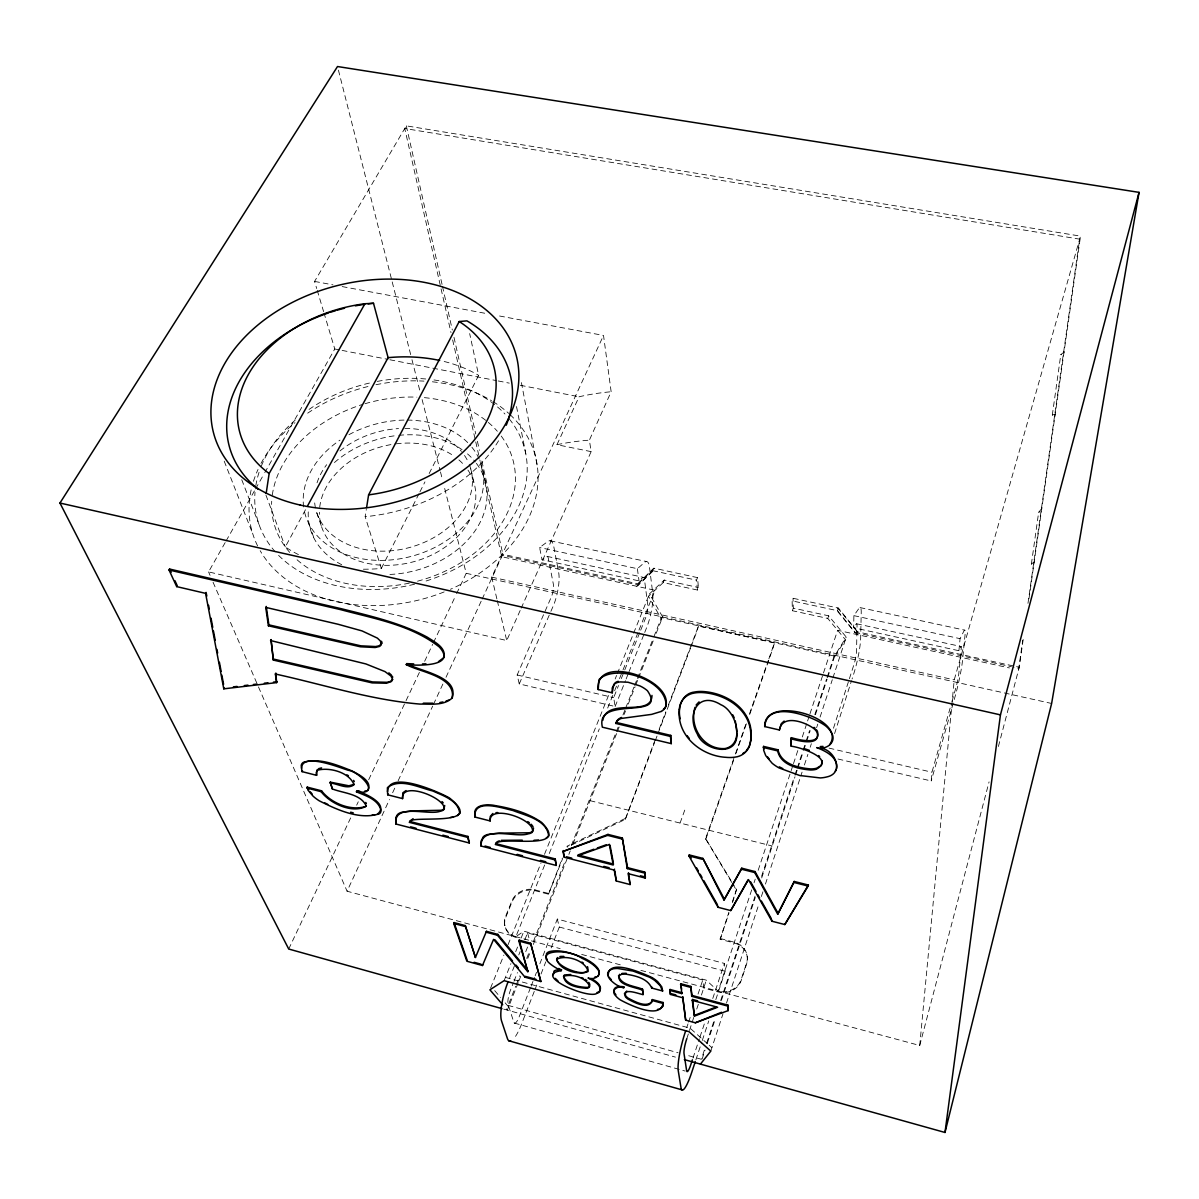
<?xml version="1.0" encoding="UTF-8"?>
<svg xmlns="http://www.w3.org/2000/svg" width="1199" height="1199" viewBox="0 0 1199 1199"><rect width="100%" height="100%" fill="white"/><g stroke="black" fill="none" stroke-linecap="round" stroke-linejoin="round"><path stroke-width="0.75" stroke-dasharray="5 3.75" d="M653.89 636.729L661.443 617.59L834.129 656.018L834.114 657.861L845.4 639.681L827.79 618.429L792.389 610.726L792.119 600.864L793.034 598.271L838.431 608.088L857.645 631.888L856.79 634.496L837.546 610.711L792.119 600.864M951.991 701.475L955.993 687.327A9.877 0.824 -77.4 0 0 958.765 673.943L961.253 648.404A10.072 0.854 -77.5 0 0 960.774 647.01L958.915 650.727L853.673 627.751L853.883 615.642L858.739 608.687A26.513 3.702 -77.5 0 1 861.227 612.794L860.642 638.542A26.018 3.567 -77.4 0 1 853.778 673.673L852.084 678.964M837.996 759.012L931.218 780.969L931.953 772.231L951.496 703.243M640.88 970.366L919.723 1045.483L954.224 679.863L1080.524 236.128L406.326 125.85L314.573 281.42L316.701 288.524M958.915 650.727L960.084 638.662L963.771 631.348A26.873 2.293 -77.5 0 1 965.015 635.23L962.467 660.889A26.348 2.203 -77.4 0 1 955.123 696.394L931.218 780.969M1031.38 564.115L1034.242 561.731L1033.478 564.534L1031.38 564.115L1038.649 512.303L1041.796 508.496L1041.032 511.359L1038.649 512.303M1052.317 415.034L1055.225 414.105L1054.416 417.027L1052.317 415.034L1060.8 354.634L1064.038 352.086L1063.213 355.069L1060.8 354.634M1018.536 669.926L1022.732 640.356M1027.978 603.382L1079.655 239.156L404.752 128.503L440.662 287.026M1023.182 639.472L1019.24 667.229L998.108 747.577M1028.967 598.766L1080.524 236.128M363.387 569.21A140.088 103.579 -14.3 0 0 381.327 568.446L365.155 516.664L366.309 509.395M919.723 1045.483L989.07 781.883M833.485 728.228L848.832 680.477M849.402 678.709L853.943 664.561A9.757 1.334 -77.4 0 0 856.536 651.312L857.045 625.698A9.937 1.394 -77.5 0 0 856.086 624.214L853.673 627.751M834.579 733.578L851.515 680.717M710.797 1051.103L722.997 1013.784M726.489 1003.128L759.042 903.611M761.38 896.507L763.119 891.187M765.442 884.068L802.071 772.126M804.394 765.022L807.886 754.366M810.209 747.247L811.363 743.695M816.609 727.703L817.763 724.151M820.086 717.047L832.301 679.728M832.885 677.96L846.254 637.089L828.659 615.821L793.288 608.133L793.034 598.271M702.134 1058.972L705.057 1050.099M707.395 1042.995L715.563 1018.146M721.408 1000.401L755.28 897.451M761.71 877.938L794.997 776.772M795.581 775.004L797.335 769.668M797.92 767.9L803.165 751.923M803.75 750.154L806.088 743.05M806.672 741.282L810.179 730.626M815.44 714.664L827.115 679.159M827.7 677.39L834.969 655.298L846.254 637.089M751.698 889.853L718.156 991.183L706.271 980.153L523.873 931.203L515.87 936.689L545.08 863.939M754.051 882.734L755.22 879.182M758.173 870.294L792.884 765.412M793.483 763.628L798.774 747.621M802.311 736.965L807.017 722.742M807.601 720.959L809.37 715.623M809.954 713.855L822.904 674.737M823.488 672.954L837.621 630.299L1009.438 667.948M695.84 1059.931L701.715 1042.201M702.299 1040.417L708.759 1020.919M715.803 999.621L725.185 971.25L724.406 963.441L557.31 919.078L539.865 963.756M704.278 1050.384L701.355 1059.272L687.042 1055.27M706.616 1043.28L714.799 1018.416M720.659 1000.64L755.16 895.833M761.605 876.289L794.352 776.817M794.937 775.034L796.691 769.713M797.275 767.93L802.536 751.938M803.12 750.169L805.473 743.065M806.058 741.282L809.565 730.626M814.825 714.634L826.531 679.114M827.115 677.33L834.129 656.018M692.992 1058.073L699.392 1038.799M699.961 1037.045L705.207 1021.278M712.761 998.497L724.406 963.441M837.546 610.711L838.431 608.088M524.847 939.716L527.545 932.957L702.779 980.003L703.783 988.081L718.036 991.933A18.599 17.071 -4.8 0 0 741.312 980.212L746.632 963.831A18.51 16.891 -4.2 0 0 734.238 942.984L720.164 939.282L728.887 912.259M732.409 901.783L736.516 889.553L732.649 883.198M686.772 1038.739L693.741 1017.441M696.739 1009.048L698.492 1003.803M701.43 995.08L706.271 980.153M720.164 939.282L728.962 913.098M732.484 902.637L736.516 889.553M827.79 618.429L828.659 615.821M686.802 1027.423L687.986 1023.916M688.571 1022.162L690.939 1015.133M698.043 994.061L702.779 980.003M792.389 610.726L793.288 608.133M731.765 882.464L705.597 838.641L734.762 755.775M735.377 754.021L746.542 722.278M749.645 713.465L768.259 660.574M768.874 658.821L774.464 642.949L698.462 626.043L668.472 704.787M705.686 839.51L733.548 760.331M736.021 753.287L746.542 723.372M749.645 714.574L771.916 651.222A26.933 4.871 -77.5 0 0 774.464 642.949M680.073 823.054L684.959 809.55M625.129 818.527L566.992 846.239L567.187 847.094L625.279 819.397L656.467 736.276M659.135 729.277L665.805 711.786M625.279 819.397L654.564 742.526M655.224 740.772L657.217 735.542M657.891 733.788L666.539 711.082M667.199 709.328L690.489 648.179M691.164 646.426L695.81 634.196A26.678 5.875 -77.5 0 0 698.462 626.043M661.443 617.59L661.668 619.463L648.479 596.338L663.227 582.579L697.458 590.043L698.432 587.51L697.518 577.618L653.755 568.146L637.793 583.793L636.774 586.296L652.736 570.679L653.755 568.146M534.259 991.423L521.4 1024.501A29.615 7.494 -74.2 0 1 514.056 1038.319M534.934 989.685L537.647 982.73M541.034 974.023L545.77 961.838M551.18 947.914L559.304 927.037L557.31 919.078M697.458 590.043L696.529 580.166L697.518 577.618M530.468 987.811L519.047 1017.037A11.106 2.803 -74.2 0 1 513.816 1022.222L508.136 1004.567A11.286 2.923 -74.2 0 1 510.534 989.969L513.307 983.015M531.127 986.103L534.484 977.5M535.159 975.791L536.508 972.344M518.208 982.64L507.342 1010.128L503.865 1006.066M518.897 980.917L520.951 975.716M527.785 958.391L529.838 953.19M533.27 944.512L568.176 856.131M568.866 854.392L570.229 850.93M572.972 844.006L616.676 733.368M617.365 731.645L619.403 726.459M624.169 714.379L625.533 710.932M628.261 704.023L635.08 686.772M635.77 685.034L637.808 679.863M638.497 678.139L653.485 640.176M656.213 633.267L662.657 616.975L649.483 593.85L664.231 580.061L698.432 587.51M516.304 937.558A18.225 16.082 -19.4 0 1 505.798 917.28L512.138 901.723A18.12 15.932 -18.4 0 1 535.114 890.692L548.513 894.214L562.316 858.019M513.996 981.262L517.443 972.569M525.732 951.661L529.179 942.954M548.513 894.214L562.526 858.874M505.139 1002.844L508.616 1006.905L508.136 1005.376L515.69 986.252M516.379 984.514L519.811 975.821M526.691 958.436L528.759 953.22M533.57 941.035L565.194 861.047M571.383 845.4L618.129 727.149M622.94 714.979L625.009 709.763M625.698 708.024L633.941 687.162M634.631 685.423L636.699 680.193M637.388 678.454L653.2 638.467M509.365 978.594L514.746 965.075M518.792 954.929L520.141 951.541M550.896 611.34L553.114 606.274A24.999 7.374 -77.5 0 0 558.629 572.253L553.728 546.309A25.464 7.644 -77.7 0 0 547.733 541.588L539.595 547.508L542.038 559.708L546.07 556.696A9.547 2.863 -77.7 0 1 548.333 558.404L553.368 584.243A9.382 2.758 -77.5 0 1 551.285 597.072L517.159 674.992L519.257 683.925L615.132 706.511L613.663 697.623L618.519 685.513M621.292 678.604L624.065 671.695M624.754 669.956L640.011 631.918M640.701 630.194L645.557 618.084A9.487 2.338 -77.5 0 0 647.79 605.135L644.448 579.357A9.667 2.413 -77.7 0 0 642.574 577.708L639.022 580.886L542.038 559.708M504.105 980.677L510.924 963.621M515.705 951.676L517.743 946.551M521.16 938.023L523.873 931.203M663.227 582.579L664.231 580.061M615.132 706.511L625.458 680.672M626.148 678.949L628.201 673.778M628.89 672.054L644.028 634.151M644.717 632.443L646.771 627.272A25.314 6.22 -77.5 0 0 652.706 592.906L649.468 567.007A25.793 6.445 -77.7 0 0 644.537 562.466L637.388 568.701L539.595 547.508M549.262 853.553L599.335 728.842M607.683 708.054L613.948 692.467M614.637 690.744L616.721 685.543M619.508 678.619L622.296 671.68M622.985 669.956L638.288 631.843M638.977 630.119L654.984 590.283L501.752 556.711L479.87 460.131M490.586 988.066L503.895 955.078M508.091 944.662L540.989 863.025M544.496 854.347L608.882 694.581M615.177 678.949L616.586 675.472M617.29 673.733L649.483 593.85M519.257 683.925L550.161 613.019M225.157 542.607L208.566 571.908L506.727 640.521L520.426 609.901M521.175 608.193L591.137 451.633L589.383 440.153L611.145 391.743L603.517 335.435L496.776 315.487M591.137 451.633L556.965 444.709L579.072 396.779A247.129 142.126 20.9 0 1 611.145 391.743M496.866 598.856L491.725 577.124L603.517 335.435M527.545 932.957L529.643 940.406L347.081 891.217L389.48 799.523M392.628 792.734L394.981 787.638M398.113 780.849L432.659 706.136M433.453 704.427L442.866 684.059M446.013 677.27L481.339 600.849M482.118 599.155L502.876 554.283L481.503 459.472M288.719 949.023L351.877 815.32M356.673 805.158L358.276 801.771M368.678 779.77L419.845 671.455M424.641 661.308L432.644 644.373M433.438 642.679L455.83 595.303M456.624 593.61L466.216 573.302L444.155 486.419M381.327 568.446L419.08 493.553M419.92 491.89L424.956 481.893M429.152 473.575L478.656 375.362L469.663 333.592M298.446 554.597A140.088 103.579 -14.3 0 1 285.302 546.909L306.749 507.417M226.071 540.989L254.638 490.541M255.552 488.922L263.84 474.264M264.769 472.646L334.776 348.984L324.135 313.419M638.063 583.853L654.354 568.281L653.335 570.799L638.378 585.067L501.377 555.092L502.876 554.283L638.063 583.853L638.378 585.067M857.36 631.828L837.786 607.953L836.917 610.561L854.902 632.472L857.36 631.828L1019.24 667.229L1018.76 668.338L1013.29 667.139M314.573 281.42L332.977 284.852M342.18 286.576L487.573 313.763M334.776 348.984L340.276 350.048M342.12 350.408L388.041 359.4M389.87 359.76L496.416 380.608M498.244 380.967L509.275 383.125M520.291 385.284L579.072 396.779M550.086 540.749L646.576 561.552M860.043 607.578L964.685 630.134M652.736 570.679L696.529 580.166M853.883 615.642L960.084 638.662M547.044 556.366L643.413 577.348M856.626 623.78L961.148 646.531M854.902 632.472L1011.476 666.734M491.725 577.124L954.224 679.863M466.216 573.302L1051.628 703.468M517.159 674.992L613.663 697.623M829.034 748.116L931.953 772.231M590.088 800.677L772.216 845.984M548.303 893.375L534.889 889.853A18.135 15.947 -18.4 0 0 511.898 900.884L505.558 916.456A18.24 16.097 -19.3 0 0 516.05 936.734M720.089 938.457L734.163 942.159A18.525 16.891 -4.2 0 1 746.572 963.007L741.252 979.403A18.614 17.071 -4.8 0 1 717.946 991.138M559.304 927.037L725.185 971.25M531.427 940.885L560.143 948.619M581.665 954.419L621.142 965.045M505.423 977.38L690.129 1028.217L707.83 1044.029M508.136 1005.376L678.094 1052.782M503.76 1009.123L675.412 1057.113M514.326 1023.062L685.139 1071.052M709.194 1045.258L711.906 1047.686M494.692 990.629L500.493 997.418M705.597 838.641L731.69 881.61M732.724 884.053L736.591 890.407M208.566 571.908L210.065 575.34M213.047 582.204L257.725 685.214M258.474 686.922L347.081 891.217M224.213 461.165L252.929 534.319M241.748 479.72L259.059 524.548M265.923 495.067L285.302 546.909M309.042 524.098L314.063 538.336M316.746 512.677L321.662 526.961M504.614 924.909L504.869 925.733M317.225 290.308L323.61 311.635M338.433 70.156L391.758 280.101M392.208 281.915L411.512 357.916M411.976 359.73L419.8 390.499M422.093 399.552L440.018 470.128M440.483 471.941L442.311 479.18M497.3 600.669L506.727 640.521M470.772 468.914L474.175 483.482M482.672 469.798L485.97 484.366M441.082 288.854L450.989 332.588M452.637 339.872L475.329 440.093M475.748 441.906L479.465 458.318M406.326 125.85L442.071 284.463M442.476 286.291L452.338 330.04M453.986 337.339L475.748 433.963M477.397 441.247L479.45 450.359M516.514 406.536L525.806 453.777M521.4 382.601L537.407 466.801M637.388 568.701L639.022 580.886M747.337 958.645L747.397 959.455M476.408 463.369A90.659 68.253 -14.6 0 1 472.016 534.949A90.659 68.253 -14.6 0 1 388.926 574.471M341.73 564.729A90.659 68.253 -14.6 0 1 308.353 510.399M334.431 462.544A90.659 68.253 -14.6 0 1 396.974 435.507M398.742 435.327A90.659 68.253 -14.6 0 1 464.852 451.723M467.52 453.896A90.659 68.253 -14.6 0 1 475.284 461.915M471.926 447.272A91.544 68.493 -14.5 0 1 421.943 553.024A91.544 68.493 -14.5 0 1 303.902 508.706M303.632 506.937A91.544 68.493 -14.5 0 1 340.006 440.123M348.939 434.697A91.544 68.493 -14.5 0 1 405.277 420.07M407.15 420.07A91.544 68.493 -14.5 0 1 470.742 445.848M556.965 444.709A251.415 138.994 20.9 0 1 589.383 440.153M510.04 414.599A146.563 109.723 -14.5 0 1 450.419 589.294M444.14 591.931A146.563 109.723 -14.5 0 1 260.168 550.701M257.605 545.92A146.563 109.723 -14.5 0 1 251.49 488.398M253.454 481.294A146.563 109.723 -14.5 0 1 258.025 469.453M261.007 463.428A146.563 109.723 -14.5 0 1 294.969 422.692M307.678 413.16A146.563 109.723 -14.5 0 1 369.172 386.228M375.991 384.714A146.563 109.723 -14.5 0 1 423.981 381.117M432.359 381.792A146.563 109.723 -14.5 0 1 491.485 400.676M492.924 401.545A146.563 109.723 -14.5 0 1 508.691 413.355M469.184 464.238A80.093 59.92 -14.5 0 1 411.946 546.834A80.093 59.92 -14.5 0 1 315.817 509.485M315.457 507.866A80.093 59.92 -14.5 0 1 314.483 499.623M317.031 482.822A80.093 59.92 -14.5 0 1 326.638 464.717M339.976 450.944A80.093 59.92 -14.5 0 1 398.548 428.583M404.872 428.403A80.093 59.92 -14.5 0 1 461.465 451.423M464.508 455.47A80.093 59.92 -14.5 0 1 468.554 462.724M467.955 470.083A79.329 59.71 -14.6 0 1 414.914 561.372A79.329 59.71 -14.6 0 1 319.384 512.288M319.698 507.267A79.329 59.71 -14.6 0 1 394.666 444.02M396.24 443.81A79.329 59.71 -14.6 0 1 453.282 455.62M458.902 459.921A79.329 59.71 -14.6 0 1 464.927 466.051M501.227 436.061A123.617 92.533 -14.5 0 1 417.522 581.185M409.354 583.119A123.617 92.533 -14.5 0 1 296.663 559.423M289.738 552.439A123.617 92.533 -14.5 0 1 271.708 501.242M272.308 495.067A123.617 92.533 -14.5 0 1 362.023 404.618M365.006 403.718A123.617 92.533 -14.5 0 1 416.862 397.154M424.371 397.648A123.617 92.533 -14.5 0 1 487.064 421.404M488.308 422.423A123.617 92.533 -14.5 0 1 497.33 431.25M509.32 419.006A138.185 103.069 -14.5 0 1 423.277 581.86M414.554 584.228A138.185 103.069 -14.5 0 1 277.628 554.373M275.26 551.81A138.185 103.069 -14.5 0 1 255.012 492.324M255.807 485.715A138.185 103.069 -14.5 0 1 260.093 469.319M261.337 466.081A138.185 103.069 -14.5 0 1 296.453 419.051M309.057 409.414A138.185 103.069 -14.5 0 1 372.349 382.406M377.235 381.417A138.185 103.069 -14.5 0 1 426.095 379.019M433.978 379.948A138.185 103.069 -14.5 0 1 504.944 414M444.2 361.498A140.088 103.579 -14.3 0 1 478.671 375.362M498.559 440.797A144.944 104.763 -14 0 1 365.155 516.664"/><path stroke-width="1.5" d="M652.016 1001.495L652.346 999.591L663.122 1002.529C661.548 1020.649 628.801 1004.597 620.063 999.756A19.379 7.344 20.3 0 1 615.926 996.114C609.721 990.269 617.995 984.979 623.96 987.766C616.106 987.152 598.781 972.824 613.199 968.807A25.299 9.772 20.4 0 1 617.74 968.492L633.072 971.07L649.333 977.14A22.766 8.798 20.3 0 1 654.849 980.512L660.214 985.728L662.627 990.974L651.701 988.021C647.505 978.219 635.35 975.776 625.908 974.143A15.002 5.785 20.3 0 0 621.696 974.292L618.624 975.806M652.346 999.591C650.278 1010.802 634.391 1002.604 628.141 999.202A11.316 4.301 20.3 0 1 625.413 996.729L624.439 993.536L626.837 991.018M459.712 813.207C458.348 800.303 442.761 795.626 432.704 790.95C418.916 787.698 400.226 777.716 387.472 787.548M736.83 733.308C738.254 758.188 703.288 750.709 697.263 733.878C686.128 714.859 698.103 690.444 720.839 704.712C736.321 710.992 745.523 744.354 725.035 748.551C703.633 750.019 688.975 726.774 695.015 707.32M387.397 788.043L387.487 791.685M836.557 768.619C838.206 757.154 825.571 750.994 816.699 747.591C826.321 750.619 837.771 741.761 831.042 732.019A26.453 13.594 18.4 0 0 825.961 726.174C813.072 716.148 766.88 699.017 764.707 726.564L779.395 729.981L781.328 723.641L784.146 721.064M618.534 975.776C621.037 985.428 634.841 985.908 642.529 989.205L643.054 994.585C639.622 994.181 622.581 987.257 625.713 995.874A11.316 4.301 20.3 0 0 628.456 998.332C634.99 1001.615 646.186 1008.119 652.136 1001.525M779.395 729.981C782.288 713.9 804.874 721.858 813.716 728.467A15.407 7.913 18.5 0 1 817.074 732.394C821.09 746.917 797.815 740.727 790.98 738.734L791.34 737.67C798.174 739.663 821.435 745.853 817.418 731.315A15.407 7.913 18.5 0 0 816.429 729.771M548.677 835.868C546.879 819.666 525.492 815.56 512.917 810.509C502.561 808.246 473.035 797.86 474.969 817.059L490.181 820.94L490.286 816.444L492.834 813.477M684.359 1059.616L944.992 1132.47L1000.446 714.874L1139.05 192.365L337.504 66.53L59.95 503.04L288.719 949.023L501.976 1008.629M266.193 493.269L269.146 473.515A131.231 94.421 -14 0 1 248.673 373.953A131.231 94.421 -14 0 1 364.946 303.737L373.503 303.272L388.101 357.662L307.648 505.768M666.059 705.731C666.704 680.178 616.001 663.302 599.185 679.383M366.594 507.582L368.603 494.857L459.202 321.527L466.921 320.867A144.944 104.763 -14 0 1 506.263 425.195M1139.05 192.365L1051.628 703.468L944.992 1132.47M598.811 680.313L598.226 689.545L612.254 692.827L613.798 684.164M316.926 770.447L316.611 775.333L302.073 771.631C296.708 749.96 340.021 767.81 348.205 770.268C359.52 771.676 383.066 795.956 356.238 791.76C365.455 795.626 378.24 799.343 380.982 810.269A22.646 9.322 24.2 0 1 379.469 813.761C359.445 820.236 337.114 809.76 319.219 800.797A25.674 10.506 24.6 0 1 312.954 796.031L307.993 790.171L307.214 787.129L321.557 790.8C331.059 803.3 351.517 811.618 366.309 806.208C361.019 793.723 343.319 793.303 332.303 788.927L330.31 782.138L348.894 785.795L354.215 784.311M602.782 720.359C607.099 696.769 651.462 717.961 651.986 695.42M381.896 643.383L379.154 645.826L375.617 646.546L360.854 645.826L268.891 624.859L266.238 606.424M808.096 886.046L808.411 885.042L794.203 881.46L777.731 914.238L754.711 872.542L741.402 869.185L723.986 900.059L702.884 858.379L689.26 854.947L688.915 855.906L718.036 907.283L730.746 910.581L748.461 879.586L771.931 921.222L784.805 924.549L808.096 886.046L793.888 882.449L777.731 914.238M793.888 882.449L794.203 881.46M784.805 924.549L808.411 885.042M563.83 975.536C563.35 985.593 578.982 987.961 586.925 988.276A10.866 4.107 20.9 0 0 589.338 987.002L589.803 984.349L588.769 982.326M771.931 921.222L772.231 920.262M685.678 1020.139L682.696 996.789L685.678 1020.139L695.33 1022.792L728.153 1010.607L727.988 1005.167L692.003 995.425L690.789 986.432L680.792 983.75L681.811 993.626L669.776 990.374L670.091 989.49L682.111 992.742L681.811 993.626M728.153 1010.607L727.988 1005.167M695.255 1061.7L691.733 1072.341A30.305 5.036 -75.3 0 1 681.002 1087.733L678.259 1070.782A30.799 5.231 -75.3 0 1 685.618 1030.945M692.408 1059.826L690.654 1065.087A11.361 1.888 -75.3 0 1 686.652 1070.767L684.015 1053.591A11.555 1.963 -75.3 0 1 686.772 1038.739M754.711 872.542L755.04 871.568L741.731 868.196L723.986 900.059M820.94 748.116C835.193 750.199 844.92 773.205 826.681 776.967A33.182 16.651 18.4 0 1 820.221 777.926L799.733 775.513L778.96 767.885A29.705 14.883 18.6 0 1 772.141 763.238L765.726 755.625L763.703 750.364L763.568 746.407L778.001 749.81L777.641 750.874C780.729 765.112 797.875 768.904 810.329 769.983A19.679 9.877 18.5 0 0 816.264 769.278C836.228 758.188 798.429 746.797 791.205 746.213L791.34 737.67M741.402 869.185L741.731 868.196M692.557 999.471L692.258 1000.356L717.631 1007.235L694.416 1016.123L692.557 999.471L697.638 1000.85M730.746 910.581L747.891 880.156M695.33 1022.792L721.528 1012.286M727.688 1006.066L691.703 996.309L690.789 986.432M718.036 907.283L718.366 906.339M691.703 996.309L692.003 995.425M682.396 997.673L670.421 994.421L670.091 989.49M764.707 726.564C763.898 693.786 847.813 718.066 829.708 744.624M663.062 1005.661L663.122 1002.529M662.627 990.974L661.788 986.912L657.861 981.861A22.676 8.783 20.3 0 0 651.926 977.515C643.593 973.663 607.788 957.461 608.238 975.641M651.701 988.021L652.016 987.137M643.054 994.585L642.529 989.205M366.22 806.208C352.716 813.911 330.384 803.825 321.137 791.685L306.794 787.998M630.089 884.547L628.141 873.651L645.182 878.028L644.702 872.048L627.587 867.671L622.326 838.026L607.968 834.414L562.945 851.485L564.264 857.225L614.203 870.069L616.271 880.98L630.089 884.547L628.486 872.707M645.182 878.028L644.702 872.048M644.358 872.992L627.242 868.601L627.587 867.671M671.29 743.635L670.766 735.392L616.181 722.427L615.776 723.432L670.391 736.426L671.29 743.635L602.378 727.193C594.674 694.791 668.472 721.258 647.4 690.699A19.244 9.727 21.5 0 0 639.816 685.858L628.006 682.231L620.093 681.901A19.948 10.072 21.6 0 0 614.742 683.82L612.209 687.971L612.254 692.827M670.391 736.426L670.766 735.392M616.271 880.98L614.892 870.954M627.242 868.601L622.326 838.026M614.203 870.069L614.547 869.125M561.192 970.71C523.783 951.571 564.07 946.146 582.025 958.286A25.853 9.922 21 0 1 589.653 962.347L592.216 964.086A22.871 8.798 21 0 1 596.832 968.357C603.442 974.742 594.584 980.572 588.05 978.024C593.07 980.572 601.808 984.574 599.8 991.513A19.154 7.239 20.9 0 1 596.832 993.342C588.994 999.576 531.337 974.922 561.192 970.71L561.507 969.856L558.599 968.477M562.945 851.485L607.608 835.358L607.968 834.414M465.302 925.613L475.433 957.446L465.302 925.613L454.061 922.586L453.702 923.425L466.861 961.238L482.463 965.51L493.583 939.342L525.027 977.2L540.869 981.546L530.632 943.238L519.197 940.151L518.852 941.005L527.83 971.715L519.197 940.151M525.027 977.2L525.357 976.361L535.908 979.253M564.264 857.225L563.305 850.556M540.869 981.546L530.632 943.238M490.181 820.94C488.802 803.48 536.418 819.457 532.326 832.196A18.33 7.928 22.4 0 1 528.294 833.815C515.63 838.416 480.679 824.387 481.024 846.014L556.171 865.438L555.197 858.919L495.697 843.586A21.297 8.978 22.2 0 1 497.78 841.488L499.324 840.829M556.171 865.438L555.197 858.919M482.463 965.51L482.792 964.685M527.83 971.715L497.45 935.235L497.795 934.381L486.464 931.323L475.433 957.446M486.464 931.323L486.105 932.178L497.45 935.235M481.024 846.014L481.129 840.949L483.332 836.707A31.054 13.069 22.3 0 1 487.933 834.444L499.264 833.14L529.269 832.78A18.015 7.794 22.4 0 0 532.926 831.042L533.54 828.074M469.334 843.002L467.97 836.452L409.848 821.465L409.444 822.364L467.58 837.352L469.334 843.002L395.91 824.013C393.332 802.566 428.403 815.8 440.078 811.288A18.165 7.734 23.5 0 0 443.78 809.625L444.724 805.488M474.969 817.059L475.359 816.144C471.402 804.454 487.603 803.81 495.037 805.563C511.329 808.261 527.845 812.847 541.543 822.349C569.645 850.601 508.871 837.322 497.39 842.387A21.312 8.963 22.2 0 0 495.322 844.501L554.822 859.848M467.58 837.352L467.97 836.452M409.444 822.364A21.117 8.753 23.3 0 1 411.257 820.221C425.135 816.804 483.856 825.212 449.355 797.905C438.759 791.88 383.92 767.48 387.727 794.817L402.594 798.609L402.804 792.824L406.011 790.576M395.91 824.013L395.955 817.253L397.454 814.616A30.769 12.739 23.4 0 1 401.665 812.308L412.396 810.884L441.037 810.269A17.835 7.599 23.5 0 0 444.379 808.486C443.9 796.9 400.586 780.849 402.594 798.609M387.727 794.817L388.146 793.918M409.848 821.465L413.085 818.647M438.504 661.608L443.9 657.592C446.523 647.505 434.128 641.72 427.309 637.194C400.556 622.806 370.566 616.031 341.325 608.717L169.569 569.045L169.029 569.99L176.688 586.611L205.584 593.355L223.793 688.84L276.609 682.621L275.845 673.089L275.365 674.018C323.37 684.509 370.746 699.991 419.965 704.083C430.681 703.888 443.93 705.956 452.323 697.878C455.545 676.431 420.13 672.219 406.251 664.606L406.716 663.632L413.7 663.901M332.303 788.927L330.31 782.138M321.137 791.685L321.557 790.8M302.073 771.631L302.508 770.747M615.776 723.432L616.99 720.779A26.228 12.874 21.2 0 1 621.562 717.452M273.342 660.079L271.019 639.607L273.342 660.079L372.11 682.89L386.453 683.25L391.578 681.422L392.493 679.204L390.964 676.056L385.014 671.605L365.905 663.946L270.524 640.536M663.122 1006.021L660.484 1008.659M268.396 625.803L265.728 607.383L338.013 624.244L362.068 630.929L377.4 638.123L380.383 641L381.282 644.822L379.648 646.411L375.137 647.52L360.374 646.786L268.396 625.803L268.891 624.859M223.793 688.84L224.273 687.926M269.146 473.515L364.946 303.737M176.688 586.611L177.227 585.682L174.934 580.691M835.268 771.137L836.258 769.488M317.615 769.413L316.221 772.681L316.611 775.333M451.918 697.938C460.161 676.416 418.376 671.02 406.716 663.632M392.747 679.443L390.274 681.512L386.917 682.291L372.574 681.931L273.837 659.15M459.697 813.521L457.508 815.65M696.094 705.027L699.062 701.88M700.441 1064.112L710.797 1051.103L688.975 1031.65L504.105 980.677L489.896 989.804L502.696 1004.717M746.258 750.859L749.12 746.572L750.859 740.502A139.384 69.797 21.7 0 0 750.694 728.063C746.962 706.211 724.721 693.217 704.038 691.598A30.305 15.482 20.1 0 0 694.536 692.018C681.826 693.457 677.315 707.845 680.238 718.756M548.513 836.153L546.04 838.251M563.515 976.391C571.833 973.468 586.011 977.455 589.578 986.192A10.866 4.107 20.9 0 1 587.255 987.421C578.907 987.137 566.842 985.053 563.59 976.316M599.26 991.528C603.562 986.163 595.348 980.587 591.017 978.489M619.613 974.307C614.907 985.128 635.89 987.167 642.214 990.074M367.778 790.231C373.054 781.313 358.336 774.299 351.847 770.837C336.889 764.947 319.683 757.528 303.527 762.249A23.141 9.622 24.8 0 0 301.234 765.517L301.534 768.289M317.165 770.298C329.185 766.88 349.299 772.201 354.05 784.686C347.47 790.111 337.279 783.367 329.89 783.022M742.915 753.482L744.699 752.283M564.414 974.952L570.739 974.502M661.263 711.442L651.627 714.379L621.157 718.471A26.243 12.874 21.2 0 0 616.586 721.798M377.34 814.211C389.795 804.334 364.826 793.139 356.658 790.875L359.715 791.13M694.716 1015.253L716.268 1006.995M445.983 701.13L448.936 700.036M318.664 768.634L321.587 767.9M593.85 849.237L577.993 854.947L613.588 864.074M597.372 847.963L606.169 844.785M597.072 992.502L598.286 992.098M657.472 1009.453L659.105 1009.123M364.811 791.07L366.534 790.755M439.898 702.509L442.971 701.955M450.359 817.478L453.357 817.029M622.011 973.423L626.238 973.273M233.385 686.862L237.027 686.428M244.311 685.573L247.953 685.139M253.409 684.494L257.051 684.059M264.335 683.205L267.977 682.771M273.447 682.126L277.089 681.691M501.272 840.349L522.254 840.169M372.05 815.14L374.732 814.855M495.936 812.682L497.75 812.547M533.99 840.274L538.396 839.989M820.251 746.557L823.069 746.422M422.468 663.916L425.99 663.826M432.914 703.228L423.337 703.184M561.507 969.856L556.696 970.036A14.493 5.485 21.1 0 0 553.968 971.235L553.309 974.802M406.251 664.606C415.993 665.625 457.793 667.258 439.299 646.98C411.242 624.934 374.478 618.759 340.831 609.692L169.029 569.99M563.89 956.412L560.937 956.412A15.392 5.92 21.1 0 0 559.843 956.592M624.274 986.912C620.378 985.953 611.925 986.207 614.487 992.397M59.95 503.04L1000.446 714.874M763.208 747.457L777.641 750.874M350.633 812.188L353.225 812.832M607.608 835.358L621.966 838.985M688.915 855.906L702.539 859.353M566.423 856.76L571.773 858.139M603.861 866.382L609.197 867.761M640.416 875.78L645.527 877.083M410.628 826.83L416.008 828.224M442.866 835.163L448.231 836.542M484.981 846.044L490.346 847.423M517.189 854.362L522.554 855.741M540.434 860.372L545.8 861.751M453.702 923.425L464.942 926.467M518.852 941.005L530.288 944.093M680.492 984.634L690.474 987.332M670.721 993.551L675.861 994.945M652.046 1000.461L662.822 1003.398M474.13 962.302L481.069 964.206M508.796 1040.747L681.796 1089.801M804.064 748.551L809.34 750.319M581.545 977.62L583.433 978.504M324.644 802.82L327.747 804.364M779.32 766.85L782.767 768.619M346.901 774.839L348.369 775.693M585.187 979.448L586.881 980.557M581.92 962.093L583.269 962.932M527.83 821.645L529.388 822.754M388.866 672.834L391.429 675.097M557.97 980.962L555.302 978.384M818.617 755.58L819.636 756.539M611.355 979.778L609.002 977.08M310.301 791.91L312.145 793.978M497.795 934.381L528.159 970.875M495.097 939.896L512.543 960.939M516.035 965.135L518.373 967.953M767.36 756.659L769.203 758.997M687.057 735.616L689.275 738.449M614.997 993.476L615.926 994.855M587.51 966.649C591.976 980.257 556.546 967.593 556.801 958.975A14.343 5.515 21.1 0 1 557.715 957.491M308.698 789.736L307.214 787.129M689.26 854.947L691.074 858.154M696.529 867.791L698.358 870.999M700.171 874.221L701.985 877.428M703.813 880.636L717.452 904.735M750.589 881.805L755.999 891.427M757.798 894.634L759.611 897.826M761.41 901.034L771.332 918.659M755.04 871.568L778.046 913.278M365.785 802.446L366.369 803.555M702.884 858.379L724.301 899.1M353.645 780.384L354.29 781.643M546.654 958.496L547.239 959.62M392.238 676.176L392.747 677.225M732.769 714.859L734.178 717.766M169.569 569.045L171.112 572.373M454.061 922.586L467.205 960.414M778.001 749.81C781.074 764.063 798.234 767.855 810.674 768.919A19.679 9.877 18.4 0 0 816.609 768.214L821.345 765.472L822.274 760.586M735.317 721.004L736.786 731.825M381.582 641.3L381.926 642.814M610.021 845.235L613.274 862.366M206.108 592.411L206.813 596.083M208.566 605.27L209.255 608.942M211.009 618.129L212.748 627.317M213.452 630.989L215.191 640.176M216.944 649.363L217.648 653.035M219.387 662.223L221.141 671.395M221.83 675.082L223.584 684.254M546.264 957.357L546.489 953.79A22.841 8.783 21.1 0 1 549.457 951.586C560.637 949.009 572.118 953.52 582.444 957.461A25.838 9.937 21 0 1 589.983 961.478C594.284 964.281 602.138 969.976 598.301 975.746A17.041 6.55 20.9 0 1 597.552 976.271M763.568 746.407L763.973 748.97M669.776 990.374L670.421 994.421M680.792 983.75L681.587 989.145M275.365 674.018L276.609 682.621M692.258 1000.356L694.416 1016.123M598.226 689.545C594.599 652.346 675.981 679.758 665.37 707.485A30.44 15.377 21.5 0 1 661.263 711.442M790.98 738.734L791.205 746.213M510.774 1040.987A29.615 7.494 -74.2 0 1 507.417 1038.559L501.602 1021.098A30.095 7.779 -74.2 0 1 508.016 981.966M258.22 489.387A144.944 104.763 -14 0 1 328.661 312.879M330.414 312.295A144.944 104.763 -14 0 1 335.69 310.646M337.459 310.121A144.944 104.763 -14 0 1 344.578 308.218M355.369 305.865A144.944 104.763 -14 0 1 364.436 304.351M368.063 303.872A144.944 104.763 -14 0 1 373.503 303.272M459.202 321.527A131.231 94.421 -14 0 1 486.374 421.868A131.231 94.421 -14 0 1 368.603 494.857M388.101 357.662A140.088 103.579 -14.3 0 1 439.643 360.449M442.011 801.576A13.399 5.71 23.5 0 1 443.21 802.85M531.037 824.178A13.534 5.86 22.3 0 1 533.045 826.77M665.775 706.451A30.44 15.392 21.5 0 1 663.377 709.283M614.997 682.92A19.933 10.072 21.6 0 1 618.279 681.317M814.076 727.388A15.407 7.913 18.5 0 1 815.08 728.288M596.368 976.75A17.041 6.55 20.9 0 1 594.839 977.08M679.353 709.253C676.401 735.661 701.205 755.925 725.845 757.318A29.57 14.748 19.9 0 0 735.047 757.124C743.125 756.299 749.825 749.72 750.499 741.552A139.429 69.752 21.7 0 0 750.319 729.127C746.572 707.26 724.331 694.281 703.648 692.647A30.32 15.482 20.1 0 0 694.146 693.082C686.098 694.191 679.608 701.07 679.353 709.253M556.621 959.275C559.648 970.261 578.368 975.671 588.124 971.52C585.577 960.459 566.138 954.329 556.621 959.275M609.332 844.456L577.633 855.876L613.244 865.019L609.332 844.456M300.2 505.049A156.23 112.121 -14 0 0 518.268 366.13A156.23 112.121 -14 0 0 276.22 311.65A156.23 112.121 -14 0 0 300.2 505.049"/></g></svg>
